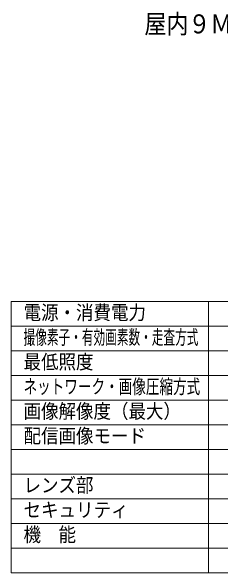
# Model space of a CAD drawing. Units: millimetres on the paper. Extents: x -62 to 65, y -59 to 59.
# Drawn here: x -62.4 to -19.9, y -54.5 to 59.3 of the extents above; entities that cross this region are included whole.
import ezdxf
from ezdxf.enums import TextEntityAlignment as Align

# ---------------------------------------------------------------- set-up
doc = ezdxf.new("R2010")
doc.units = ezdxf.units.MM
doc.layers.add('0-0_MOJI1', color=7, linetype='Continuous', lineweight=9)
doc.layers.add('0-2_WAKU', color=4, linetype='Continuous', lineweight=9)
doc.styles.add('ＭＳ ゴシック', font='')
doc.styles.get('ＭＳ ゴシック').set_extended_font_data('MS Gothic')

msp = doc.modelspace()

# ---------------------------------------------------------------- linework, layer by layer
at = {"layer": '0-2_WAKU', "color": 3}
for p, q in [((-62.439, 0.471), (62.561, 0.471)), ((-62.439, 0.471), (-62.439, -54.529)), ((-22.439, -54.529), (-22.439, 0.471)), ((-62.439, -54.529), (62.561, -54.529))]:
    msp.add_line(p, q, dxfattribs=at)
at = {"layer": '0-2_WAKU'}
for p, q in [((-62.439, -4.529), (62.561, -4.529)), ((-62.439, -9.529), (62.561, -9.529)), ((-62.439, -14.529), (62.561, -14.529)), ((-62.439, -19.529), (62.561, -19.529)), ((62.561, -24.529), (-62.439, -24.529)), ((-62.439, -29.529), (62.561, -29.529)), ((-62.439, -34.529), (62.561, -34.529)), ((-62.439, -39.529), (62.561, -39.529)), ((-62.439, -44.529), (62.561, -44.529)), ((-62.439, -49.529), (62.561, -49.529))]:
    msp.add_line(p, q, dxfattribs=at)

# ---------------------------------------------------------------- texts
at = {"layer": '0-0_MOJI1', "style": 'ＭＳ ゴシック'}
for s, height, width, p in [('屋内９ＭＰ全方位ＡＩカメラ（天井直付金具付）', 3.849, 0.85, (-35.439, 53.659)), ('電源・消費電力', 2.889, 0.9, (-59.939, -4.084)), ('撮像素子・有効画素数・走査方式', 2.889, 0.6, (-59.939, -9.084)), ('最低照度', 2.889, 0.9, (-59.939, -14.084)), ('ネットワーク・画像圧縮方式', 2.886, 0.7, (-59.939, -19.084)), ('画像解像度（最大）', 2.889, 0.9, (-59.939, -24.084)), ('配信画像モード', 2.889, 0.9, (-59.939, -29.084)), ('レンズ部', 2.889, 0.9, (-59.939, -39.084)), ('セキュリティ', 2.889, 0.9, (-59.939, -44.084)), ('機\u3000能', 2.889, 0.9, (-59.939, -49.084))]:
    msp.add_text(s, height=height, dxfattribs=dict(at, width=width)).set_placement(p, align=Align.BOTTOM_LEFT)

doc.saveas('drawing.dxf')
